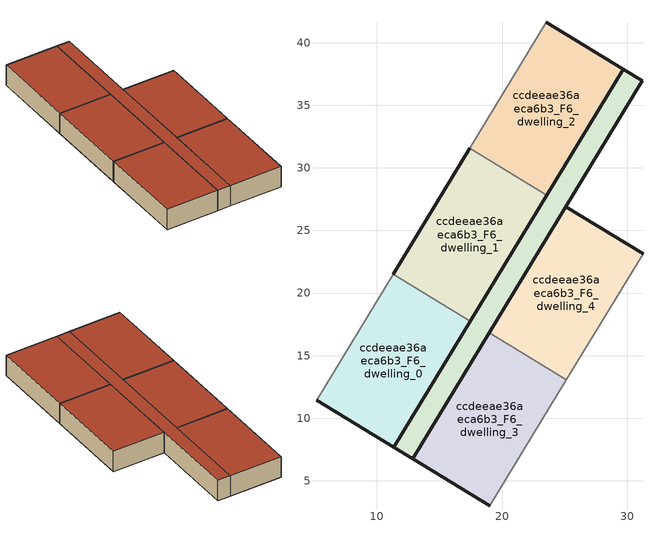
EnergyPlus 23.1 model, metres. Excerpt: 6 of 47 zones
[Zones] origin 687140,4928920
ccdeeae36aeca6b3_F6_dwelling_0
 floor to ccdeeae36aeca6b3_F5_dwelling_0 (EU_floor_Construction): 11.34,7.69 17.45,17.76 11.29,21.49 5.18,11.42 z18
 wall outside (EU_wall_Construction): 17.45,17.76 11.34,7.69 5.18,11.42 z18:21
 wall adiabatic (EU_wall_Construction): 5.18,11.42 11.29,21.49 z18:21
 wall to ccdeeae36aeca6b3_F6_dwelling_1 (EU_wall_Construction): 11.29,21.49 17.45,17.76 z18:21
 roof outside (EU_roof_Construction): 17.45,17.76 11.34,7.69 5.18,11.42 11.29,21.49 z21
ccdeeae36aeca6b3_F6_dwelling_1
 floor to ccdeeae36aeca6b3_F5_dwelling_1 (EU_floor_Construction): 17.45,17.76 23.56,27.83 17.41,31.56 11.29,21.49 z18
 wall outside (EU_wall_Construction): 23.56,27.83 17.45,17.76 / 11.29,21.49 17.41,31.56 z18:21
 wall to ccdeeae36aeca6b3_F6_dwelling_2 (EU_wall_Construction): 17.41,31.56 23.56,27.83 z18:21
 roof outside (EU_roof_Construction): 23.56,27.83 17.45,17.76 11.29,21.49 17.41,31.56 z21
ccdeeae36aeca6b3_F6_dwelling_2
 floor to ccdeeae36aeca6b3_F5_dwelling_2 (EU_floor_Construction): 23.56,27.83 29.68,37.89 23.52,41.63 17.41,31.56 z18
 wall outside (EU_wall_Construction): 23.52,41.63 29.68,37.89 23.56,27.83 z18:21
 wall adiabatic (EU_wall_Construction): 17.41,31.56 23.52,41.63 z18:21
 roof outside (EU_roof_Construction): 29.68,37.89 23.56,27.83 17.41,31.56 23.52,41.63 z21
ccdeeae36aeca6b3_F6_dwelling_3
 floor to ccdeeae36aeca6b3_F5_dwelling_3 (EU_floor_Construction): 19.04,3.01 25.15,13.08 18.99,16.82 12.88,6.75 z18
 wall outside (EU_wall_Construction): 19.04,3.01 12.88,6.75 18.99,16.82 z18:21
 wall to ccdeeae36aeca6b3_F6_dwelling_4 (EU_wall_Construction): 18.99,16.82 25.15,13.08 z18:21
 wall adiabatic (EU_wall_Construction): 25.15,13.08 19.04,3.01 z18:21
 roof outside (EU_roof_Construction): 25.15,13.08 19.04,3.01 12.88,6.75 18.99,16.82 z21
ccdeeae36aeca6b3_F6_dwelling_4
 floor to ccdeeae36aeca6b3_F5_dwelling_4 (EU_floor_Construction): 25.15,13.08 31.26,23.15 25.1,26.89 18.99,16.82 z18
 wall outside (EU_wall_Construction): 18.99,16.82 25.1,26.89 31.26,23.15 z18:21
 wall adiabatic (EU_wall_Construction): 31.26,23.15 25.15,13.08 z18:21
 roof outside (EU_roof_Construction): 31.26,23.15 25.15,13.08 18.99,16.82 25.1,26.89 z21
ccdeeae36aeca6b3_F6_circulation
 floor to ccdeeae36aeca6b3_F5_circulation (EU_floor_Construction): 12.88,6.75 31.22,36.96 29.68,37.89 11.34,7.69 z18
 wall outside (EU_wall_Construction): 12.88,6.75 11.34,7.69 29.68,37.89 31.22,36.96 12.88,6.75 z18:21
 roof outside (EU_roof_Construction): 31.22,36.96 12.88,6.75 11.34,7.69 29.68,37.89 z21
[Building]
EU S2 Campaign: North Axis=0; Terrain=City; Solar Distribution=FullExterior
[Site:Location]
Bologna: Latitude=44.5; Longitude=11.25; Time Zone=1; Elevation=37
[SizingPeriod:WeatherFileDays]
AnnualSizingPeriod: Begin Month=1; Begin Day of Month=1; End Month=12; End Day of Month=31; Day of Week for Start Day=Monday; Use Weather File Daylight Saving Period=No; Use Weather File Rain and Snow Indicators=No
[MATERIAL]
EU_InternalMass_Material: Roughness=MediumRough; Thickness=0.1; Conductivity=1; Density=1800; Specific Heat=900; Thermal Absorptance=0.9; Solar Absorptance=0.7; Visible Absorptance=0.7
[MATERIAL:NOMASS] Roughness=MediumRough; Thermal Absorptance=0.9; Solar Absorptance=0.7; Visible Absorptance=0.7
Name | Thermal Resistance
EU_wall_NoMass | 0.890213
EU_roof_NoMass | 0.636128
EU_floor_NoMass | 0.79516
[CONSTRUCTION]
EU_wall_Construction: EU_wall_NoMass
EU_roof_Construction: EU_roof_NoMass
EU_floor_Construction: EU_floor_NoMass
EU_InternalMass_Construction: EU_InternalMass_Material
[ZONE] Type=1; Multiplier=1; Ceiling Height=autocalculate; Floor Area=autocalculate; Part of Total Floor Area=Yes
Name | Volume
ccdeeae36aeca6b3_F6_dwelling_0 | 254.613
ccdeeae36aeca6b3_F6_dwelling_1; ccdeeae36aeca6b3_F6_dwelling_3 | 254.603
ccdeeae36aeca6b3_F6_dwelling_2; ccdeeae36aeca6b3_F6_dwelling_4 | 254.594
ccdeeae36aeca6b3_F6_circulation | 190.857
[INTERNALMASS] Construction=EU_InternalMass_Construction
Name | Zone or ZoneList | Surface Area
ccdeeae36aeca6b3_F6_dwelling_0_EU_InternalMass | ccdeeae36aeca6b3_F6_dwelling_0 | 84.8673
ccdeeae36aeca6b3_F6_dwelling_1_EU_InternalMass | ccdeeae36aeca6b3_F6_dwelling_1 | 84.8673
ccdeeae36aeca6b3_F6_dwelling_2_EU_InternalMass | ccdeeae36aeca6b3_F6_dwelling_2 | 84.8673
ccdeeae36aeca6b3_F6_dwelling_3_EU_InternalMass | ccdeeae36aeca6b3_F6_dwelling_3 | 127.301
ccdeeae36aeca6b3_F6_dwelling_4_EU_InternalMass | ccdeeae36aeca6b3_F6_dwelling_4 | 127.301
[OTHEREQUIPMENT] Fuel Type=Electricity; Design Level Calculation Method=Watts/Area; Power per Zone Floor Area=1; Fraction Latent=0; Fraction Radiant=0; Fraction Lost=0; Carbon Dioxide Generation Rate=0; EndUse Subcategory=EU_Step8_InternalGains
Name | Zone or ZoneList or Space or SpaceList | Schedule
EU_Step8_InternalGain_ccdeeae36aeca6b3_F6_dwelling_0_f000 | ccdeeae36aeca6b3_F6_dwelling_0 | EU_Step8_GainSchedule_ccdeeae36aeca6b3_F6_dwelling_0_f000
EU_Step8_InternalGain_ccdeeae36aeca6b3_F6_dwelling_1_f000 | ccdeeae36aeca6b3_F6_dwelling_1 | EU_Step8_GainSchedule_ccdeeae36aeca6b3_F6_dwelling_1_f000
EU_Step8_InternalGain_ccdeeae36aeca6b3_F6_dwelling_2_f000 | ccdeeae36aeca6b3_F6_dwelling_2 | EU_Step8_GainSchedule_ccdeeae36aeca6b3_F6_dwelling_2_f000
EU_Step8_InternalGain_ccdeeae36aeca6b3_F6_dwelling_3_f000 | ccdeeae36aeca6b3_F6_dwelling_3 | EU_Step8_GainSchedule_ccdeeae36aeca6b3_F6_dwelling_3_f000
EU_Step8_InternalGain_ccdeeae36aeca6b3_F6_dwelling_4_f000 | ccdeeae36aeca6b3_F6_dwelling_4 | EU_Step8_GainSchedule_ccdeeae36aeca6b3_F6_dwelling_4_f000
[ZONEINFILTRATION:DESIGNFLOWRATE]
EU_Circulation_Infiltration_ccdeeae36aeca6b3_F6_circulation: Zone or ZoneList or Space or SpaceList=ccdeeae36aeca6b3_F6_circulation; Schedule=EU_AlwaysOn; Design Flow Rate Calculation Method=Flow/Area; Flow Rate per Floor Area=0.0005; Constant Term Coefficient=1; Temperature Term Coefficient=0; Velocity Term Coefficient=0; Velocity Squared Term Coefficient=0
[ZONEVENTILATION:DESIGNFLOWRATE] Schedule=EU_AlwaysOn; Design Flow Rate Calculation Method=AirChanges/Hour; Air Changes per Hour=0.718634; Ventilation Type=Natural; Fan Pressure Rise=0; Fan Total Efficiency=1; Constant Term Coefficient=1; Temperature Term Coefficient=0; Velocity Term Coefficient=0; Velocity Squared Term Coefficient=0; Minimum Indoor Temperature=-100; Maximum Indoor Temperature=100; Delta Temperature=-100; Minimum Outdoor Temperature=-100; Maximum Outdoor Temperature=100; Maximum Wind Speed=40
Name | Zone or ZoneList or Space or SpaceList
EU_ConstantAir_ccdeeae36aeca6b3_F6_dwelling_0 | ccdeeae36aeca6b3_F6_dwelling_0
EU_ConstantAir_ccdeeae36aeca6b3_F6_dwelling_1 | ccdeeae36aeca6b3_F6_dwelling_1
EU_ConstantAir_ccdeeae36aeca6b3_F6_dwelling_2 | ccdeeae36aeca6b3_F6_dwelling_2
EU_ConstantAir_ccdeeae36aeca6b3_F6_dwelling_3 | ccdeeae36aeca6b3_F6_dwelling_3
EU_ConstantAir_ccdeeae36aeca6b3_F6_dwelling_4 | ccdeeae36aeca6b3_F6_dwelling_4
[HVACTEMPLATE:THERMOSTAT] Constant Heating Setpoint=20; Constant Cooling Setpoint=50
EU_HeatOnly_ccdeeae36aeca6b3_F0_dwelling_0; EU_HeatOnly_ccdeeae36aeca6b3_F0_dwelling_1; EU_HeatOnly_ccdeeae36aeca6b3_F0_dwelling_2; EU_HeatOnly_ccdeeae36aeca6b3_F0_dwelling_3; EU_HeatOnly_ccdeeae36aeca6b3_F0_dwelling_4; EU_HeatOnly_ccdeeae36aeca6b3_F0_dwelling_5; EU_HeatOnly_ccdeeae36aeca6b3_F1_dwelling_0; EU_HeatOnly_ccdeeae36aeca6b3_F1_dwelling_1; EU_HeatOnly_ccdeeae36aeca6b3_F1_dwelling_2; EU_HeatOnly_ccdeeae36aeca6b3_F1_dwelling_3; EU_HeatOnly_ccdeeae36aeca6b3_F1_dwelling_4; EU_HeatOnly_ccdeeae36aeca6b3_F1_dwelling_5; EU_HeatOnly_ccdeeae36aeca6b3_F2_dwelling_0; EU_HeatOnly_ccdeeae36aeca6b3_F2_dwelling_1; EU_HeatOnly_ccdeeae36aeca6b3_F2_dwelling_2; EU_HeatOnly_ccdeeae36aeca6b3_F2_dwelling_3; EU_HeatOnly_ccdeeae36aeca6b3_F2_dwelling_4; EU_HeatOnly_ccdeeae36aeca6b3_F2_dwelling_5; EU_HeatOnly_ccdeeae36aeca6b3_F3_dwelling_0; EU_HeatOnly_ccdeeae36aeca6b3_F3_dwelling_1; EU_HeatOnly_ccdeeae36aeca6b3_F3_dwelling_2; EU_HeatOnly_ccdeeae36aeca6b3_F3_dwelling_3; EU_HeatOnly_ccdeeae36aeca6b3_F3_dwelling_4; EU_HeatOnly_ccdeeae36aeca6b3_F3_dwelling_5; EU_HeatOnly_ccdeeae36aeca6b3_F4_dwelling_0; EU_HeatOnly_ccdeeae36aeca6b3_F4_dwelling_1; EU_HeatOnly_ccdeeae36aeca6b3_F4_dwelling_2; EU_HeatOnly_ccdeeae36aeca6b3_F4_dwelling_3; EU_HeatOnly_ccdeeae36aeca6b3_F4_dwelling_4; EU_HeatOnly_ccdeeae36aeca6b3_F4_dwelling_5; EU_HeatOnly_ccdeeae36aeca6b3_F5_dwelling_0; EU_HeatOnly_ccdeeae36aeca6b3_F5_dwelling_1; EU_HeatOnly_ccdeeae36aeca6b3_F5_dwelling_2; EU_HeatOnly_ccdeeae36aeca6b3_F5_dwelling_3; EU_HeatOnly_ccdeeae36aeca6b3_F5_dwelling_4; EU_HeatOnly_ccdeeae36aeca6b3_F6_dwelling_0; EU_HeatOnly_ccdeeae36aeca6b3_F6_dwelling_1; EU_HeatOnly_ccdeeae36aeca6b3_F6_dwelling_2; EU_HeatOnly_ccdeeae36aeca6b3_F6_dwelling_3; EU_HeatOnly_ccdeeae36aeca6b3_F6_dwelling_4
[HVACTEMPLATE:ZONE:IDEALLOADSAIRSYSTEM] System Availability Schedule=EU_AlwaysOn; Maximum Heating Supply Air Temperature=50; Minimum Cooling Supply Air Temperature=13; Maximum Heating Supply Air Humidity Ratio=0.0156; Minimum Cooling Supply Air Humidity Ratio=0.0077; Heating Limit=NoLimit; Cooling Limit=NoLimit; Heating Availability Schedule=EU_AlwaysOn; Cooling Availability Schedule=EU_CoolingOff; Dehumidification Control Type=ConstantSensibleHeatRatio; Cooling Sensible Heat Ratio=0.7; Dehumidification Setpoint=60; Humidification Control Type=None; Humidification Setpoint=30; Outdoor Air Method=None; Outdoor Air Flow Rate per Person=0.00944; Outdoor Air Flow Rate per Zone Floor Area=0; Outdoor Air Flow Rate per Zone=0; Demand Controlled Ventilation Type=None; Outdoor Air Economizer Type=NoEconomizer; Heat Recovery Type=None; Sensible Heat Recovery Effectiveness=0.7; Latent Heat Recovery Effectiveness=0.65
Name | Template Thermostat
ccdeeae36aeca6b3_F6_dwelling_0 | EU_HeatOnly_ccdeeae36aeca6b3_F6_dwelling_0
ccdeeae36aeca6b3_F6_dwelling_1 | EU_HeatOnly_ccdeeae36aeca6b3_F6_dwelling_1
ccdeeae36aeca6b3_F6_dwelling_2 | EU_HeatOnly_ccdeeae36aeca6b3_F6_dwelling_2
ccdeeae36aeca6b3_F6_dwelling_3 | EU_HeatOnly_ccdeeae36aeca6b3_F6_dwelling_3
ccdeeae36aeca6b3_F6_dwelling_4 | EU_HeatOnly_ccdeeae36aeca6b3_F6_dwelling_4
[SIZING:ZONE] Zone Cooling Design Supply Air Temperature Input Method=SupplyAirTemperature; Zone Cooling Design Supply Air Temperature=13; Zone Heating Design Supply Air Temperature Input Method=SupplyAirTemperature; Zone Heating Design Supply Air Temperature=50; Zone Cooling Design Supply Air Humidity Ratio=0.008; Zone Heating Design Supply Air Humidity Ratio=0.008; Cooling Design Air Flow Method=DesignDay; Cooling Design Air Flow Rate=0; Cooling Minimum Air Flow per Zone Floor Area=0.000762; Cooling Minimum Air Flow=0; Cooling Minimum Air Flow Fraction=0.2; Heating Design Air Flow Method=DesignDay; Heating Design Air Flow Rate=0; Heating Maximum Air Flow per Zone Floor Area=0.002032; Heating Maximum Air Flow=0.141576; Heating Maximum Air Flow Fraction=0.3; Account for Dedicated Outdoor Air System=No; Dedicated Outdoor Air System Control Strategy=NeutralSupplyAir; Dedicated Outdoor Air Low Setpoint Temperature for Design=autosize; Dedicated Outdoor Air High Setpoint Temperature for Design=autosize; Zone Load Sizing Method=Sensible Load Only No Latent Load; Zone Latent Cooling Design Supply Air Humidity Ratio Input Method=HumidityRatioDifference; Zone Cooling Design Supply Air Humidity Ratio Difference=0.005; Zone Latent Heating Design Supply Air Humidity Ratio Input Method=HumidityRatioDifference; Zone Humidification Design Supply Air Humidity Ratio Difference=0.005
ccdeeae36aeca6b3_F6_dwelling_0; ccdeeae36aeca6b3_F6_dwelling_1; ccdeeae36aeca6b3_F6_dwelling_2; ccdeeae36aeca6b3_F6_dwelling_3; ccdeeae36aeca6b3_F6_dwelling_4
[SCHEDULE:CONSTANT]
Name | Hourly Value
EU_AlwaysOn | 1
EU_CoolingOff | 0
[SCHEDULE:FILE] Column Number=1; Rows to Skip at Top=0; Number of Hours of Data=8760; Column Separator=Comma; Interpolate to Timestep=No; Minutes per Item=60; Adjust Schedule for Daylight Savings=Yes
Name | File
EU_Step8_GainSchedule_ccdeeae36aeca6b3_F6_dwelling_0_f000 | ../../schedules/ccdeeae36aeca6b3/ccdeeae36aeca6b3_F6_dwelling_0_f000_gain.csv
EU_Step8_GainSchedule_ccdeeae36aeca6b3_F6_dwelling_1_f000 | ../../schedules/ccdeeae36aeca6b3/ccdeeae36aeca6b3_F6_dwelling_1_f000_gain.csv
EU_Step8_GainSchedule_ccdeeae36aeca6b3_F6_dwelling_2_f000 | ../../schedules/ccdeeae36aeca6b3/ccdeeae36aeca6b3_F6_dwelling_2_f000_gain.csv
EU_Step8_GainSchedule_ccdeeae36aeca6b3_F6_dwelling_3_f000 | ../../schedules/ccdeeae36aeca6b3/ccdeeae36aeca6b3_F6_dwelling_3_f000_gain.csv
EU_Step8_GainSchedule_ccdeeae36aeca6b3_F6_dwelling_4_f000 | ../../schedules/ccdeeae36aeca6b3/ccdeeae36aeca6b3_F6_dwelling_4_f000_gain.csv
